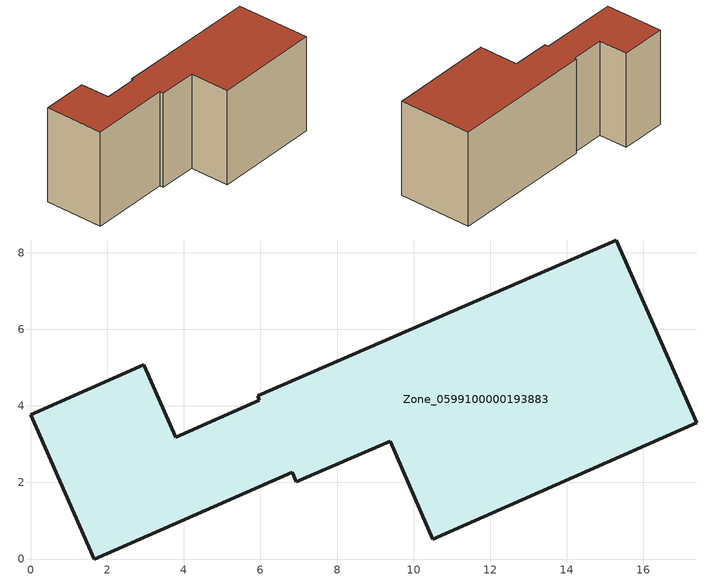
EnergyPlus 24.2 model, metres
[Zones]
Zone_0599100000193883
 floor ground (C_G): 17.39,3.56 10.51,0.51 9.39,3.07 6.93,2.02 6.82,2.26 1.66,0 0,3.77 2.95,5.07 3.79,3.17 5.97,4.15 5.92,4.26 15.3,8.33 z3.38
 wall outside (C_F): 5.97,4.15 3.79,3.17 2.95,5.07 0,3.77 1.66,0 6.82,2.26 6.93,2.02 9.39,3.07 10.51,0.51 17.39,3.56 15.3,8.33 5.92,4.26 5.97,4.15 z3.38:10.21
 roof outside (C_R): 1.66,0 6.82,2.26 6.93,2.02 9.39,3.07 10.51,0.51 17.39,3.56 15.3,8.33 5.92,4.26 5.97,4.15 3.79,3.17 2.95,5.07 0,3.77 z10.21
[BUILDING]
Pand.0599100000193883: North Axis=0; Terrain=City; Loads Convergence Tolerance Value=0.04; Temperature Convergence Tolerance Value=0.4; Solar Distribution=FullExterior; Maximum Number of Warmup Days=25; Minimum Number of Warmup Days=1
[Site:Location]
Rotterdam.The.Hague.AP_ZH_NLD Design_Conditions: Latitude=51.96; Longitude=4.45; Time Zone=1; Elevation=-4.5
[SITE:GROUNDTEMPERATURE:BUILDINGSURFACE]
18, 18, 18, 18, 18, 18, 18, 18, 18, 18, 18, 18
[MATERIAL] Thermal Absorptance=0.9; Solar Absorptance=0.7; Visible Absorptance=0.7
Name | Roughness | Thickness | Conductivity | Density | Specific Heat
G.TI.1946 | MediumSmooth | 0.15 | 1 | 540 | 1210
F.TI.1946 | Rough | 0.3 | 0.857143 | 1920 | 840
R.TI.1946 | MediumRough | 0.2 | 0.1 | 1500 | 1000
[CONSTRUCTION]
C_G: G.TI.1946
C_F: F.TI.1946
C_R: R.TI.1946
[ZONE]
Zone_0599100000193883: Type=1; Multiplier=1; Ceiling Height=Autocalculate; Volume=Autocalculate; Floor Area=autocalculate; Part of Total Floor Area=Yes
[ZONEINFILTRATION:DESIGNFLOWRATE]
Infil_Zone_0599100000193883: Zone or ZoneList or Space or SpaceList=Zone_0599100000193883; Schedule=AlwaysOn; Design Flow Rate Calculation Method=Flow/Area; Flow Rate per Floor Area=0.003; Constant Term Coefficient=1; Temperature Term Coefficient=0; Velocity Term Coefficient=0; Velocity Squared Term Coefficient=0
[HVACTEMPLATE:ZONE:IDEALLOADSAIRSYSTEM]
Zone_0599100000193883: Maximum Heating Supply Air Temperature=50; Minimum Cooling Supply Air Temperature=13; Maximum Heating Supply Air Humidity Ratio=0.0156; Minimum Cooling Supply Air Humidity Ratio=0.0077; Heating Limit=NoLimit; Cooling Limit=NoLimit; Dehumidification Control Type=ConstantSensibleHeatRatio; Cooling Sensible Heat Ratio=0.7; Dehumidification Setpoint=60; Humidification Control Type=None; Humidification Setpoint=30; Outdoor Air Method=None; Outdoor Air Flow Rate per Person=0.00944; Outdoor Air Flow Rate per Zone Floor Area=0; Outdoor Air Flow Rate per Zone=0; Demand Controlled Ventilation Type=None; Outdoor Air Economizer Type=NoEconomizer; Heat Recovery Type=None; Sensible Heat Recovery Effectiveness=0.7; Latent Heat Recovery Effectiveness=0.65
[ZONECONTROL:THERMOSTAT]
ThermostatControl_Zone_0599100000193883: Zone or ZoneList=Zone_0599100000193883; Control Type Schedule=DualSetpointControlType; Control 1=Thermostat_Zone_0599100000193883; Temperature Difference Between Cutout And Setpoint=0
[THERMOSTATSETPOINT:DUALSETPOINT]
Thermostat_Zone_0599100000193883: Heating Setpoint Temperature Schedule=HeatingSetpoint_Zone_0599100000193883; Cooling Setpoint Temperature Schedule=CoolingSetpoint_Zone_0599100000193883
[SCHEDULE:COMPACT]
HeatingSetpoint_Zone_0599100000193883: Through: 12/31, For: AllDays, Until: 24:00, 21
CoolingSetpoint_Zone_0599100000193883: Through: 12/31, For: AllDays, Until: 24:00, 24
DualSetpointControlType: Through: 12/31, For: AllDays, Until: 24:00, 4
AlwaysOn: Through: 12/31, For: AllDays, Until: 24:00, 1
